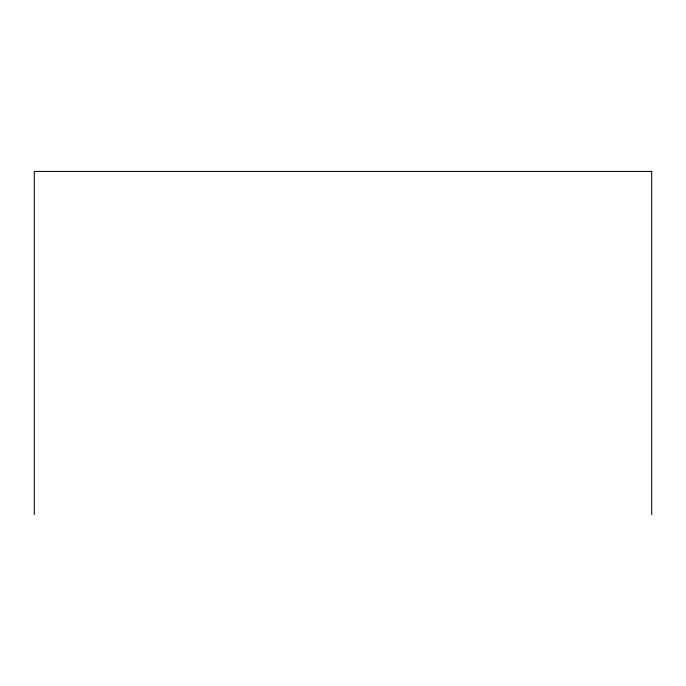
<?xml version="1.0" encoding="UTF-8"?>
<svg xmlns="http://www.w3.org/2000/svg" width="686" height="686" viewBox="0 0 686 686"><rect width="100%" height="100%" fill="white"/><g stroke="black" fill="none" stroke-linecap="round" stroke-linejoin="round"><path stroke-width="1.03" d="M651.7 514.586L651.7 171.414L34.3 171.414L34.3 514.586"/></g></svg>
